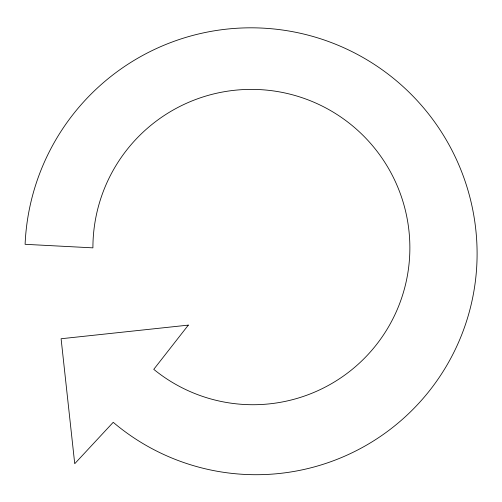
<?xml version="1.0" encoding="UTF-8"?>
<svg xmlns="http://www.w3.org/2000/svg" width="502" height="502" viewBox="0 0 502 502"><rect width="100%" height="100%" fill="white"/><g stroke="black" fill="none" stroke-linecap="round" stroke-linejoin="round"><path stroke-width="0.75" d="M188.338 325.114L153.763 369.346A156.869 156.869 0 0 0 409.87 247.856A158.481 158.481 0 0 0 251.389 89.381A158.481 158.481 0 0 0 92.908 247.856L25.1 244.311A226.107 226.107 0 0 1 251 27.817A226.107 226.107 0 0 1 476.9 244.311A221.005 221.005 0 0 1 113.214 422.314L74.729 463.71L61.1 338.743L188.338 325.114"/></g></svg>
